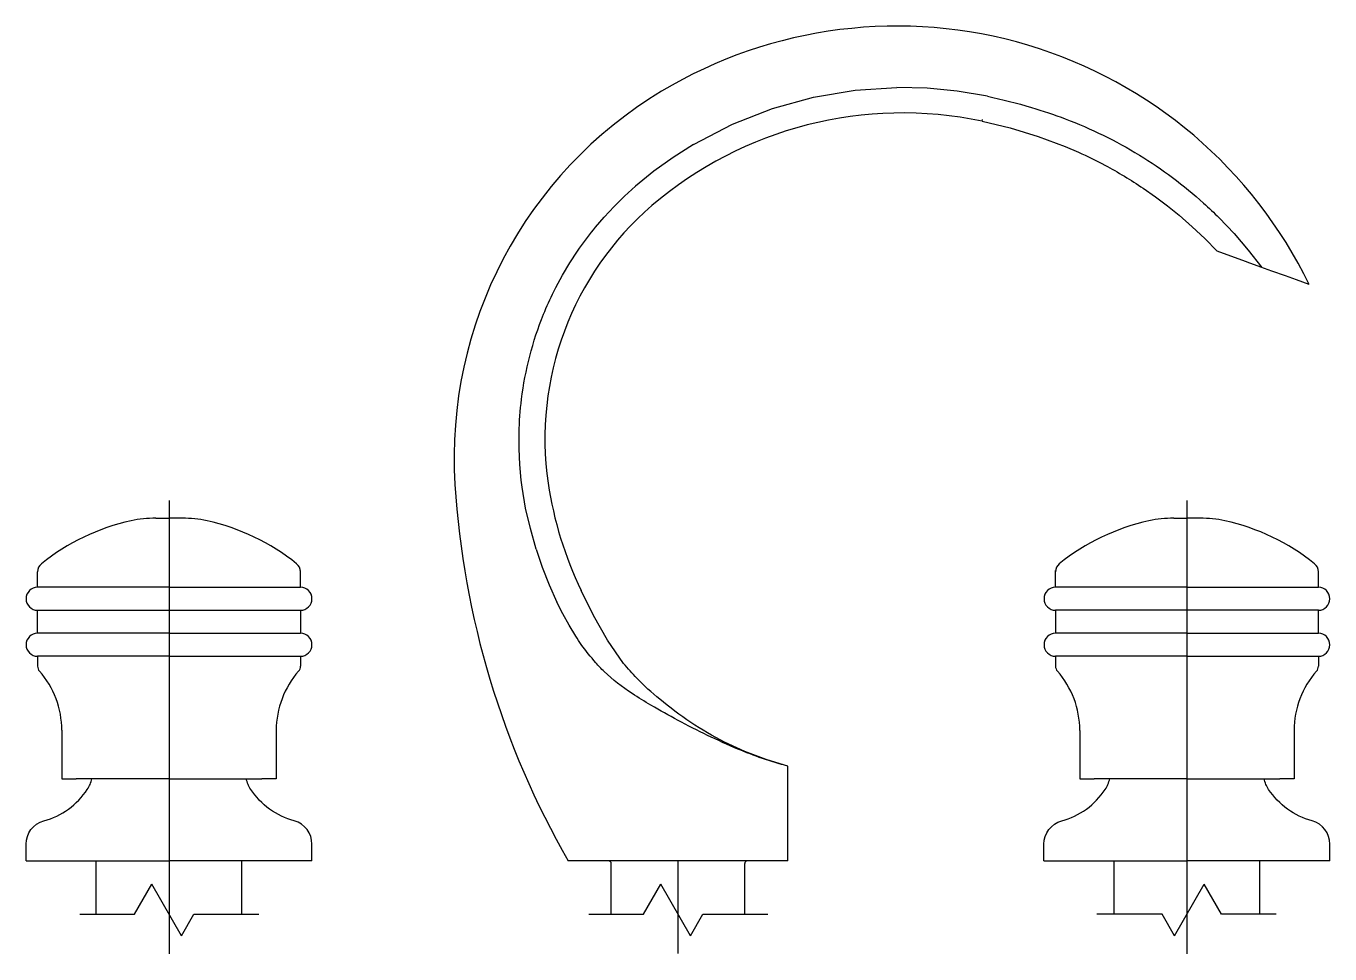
# Model space of a CAD drawing. Extents: x -673.641 to -673.385, y 0.495 to 0.676.
import ezdxf

# ---------------------------------------------------------------- set-up
doc = ezdxf.new("R2010")
doc.units = 0
doc.header["$LTSCALE"] = 0.2
doc.header["$MEASUREMENT"] = 0
doc.linetypes.add('AXES', pattern=[0.54, 0.3, -0.08, 0.08, -0.08])
doc.linetypes.add('CONTINU', pattern=[0])
doc.layers.get('0').update_dxf_attribs({"linetype": 'CONTINUOUS'})
doc.layers.add('DECA_EIXOS', color=5, linetype='AXES')

msp = doc.modelspace()

# ---------------------------------------------------------------- linework, layer by layer
at = {"linetype": 'CONTINU'}
for points in [[(-673.38953, 0.62574, 0.440346), (-673.51634, 0.66359)], [(-673.51634, 0.66359, 0.28052), (-673.55682, 0.58663)], [(-673.45254, 0.66259, -0.02108), (-673.44392, 0.66041, -0.018126), (-673.4373, 0.65817, -0.046207), (-673.42277, 0.65108, -0.047384), (-673.41019, 0.64168, -0.012676), (-673.40716, 0.6388), (-673.40424, 0.63572), (-673.40149, 0.6325), (-673.3988, 0.62911)], [(-673.45356, 0.6577, 0.233271), (-673.51824, 0.64119)], [(-673.45356, 0.6577), (-673.44805, 0.65639), (-673.44263, 0.65475), (-673.43732, 0.65278), (-673.43467, 0.65164, -0.016959), (-673.42951, 0.6491, -0.025498), (-673.42204, 0.6446), (-673.41963, 0.64291), (-673.41728, 0.64114), (-673.41499, 0.6393), (-673.41242, 0.63706), (-673.40994, 0.63473), (-673.40755, 0.6323)], [(-673.54383, 0.58745), (-673.54413, 0.59053), (-673.54427, 0.59362), (-673.54427, 0.59672, -0.025424), (-673.54379, 0.60331, -0.06517), (-673.53947, 0.61992, -0.018089), (-673.53745, 0.6244), (-673.53707, 0.62515), (-673.53576, 0.6276), (-673.53434, 0.62999), (-673.53281, 0.63231), (-673.53242, 0.63286, -0.016198), (-673.52928, 0.63699), (-673.52761, 0.63896), (-673.52565, 0.64105), (-673.52361, 0.64305), (-673.52149, 0.64498)], [(-673.51824, 0.64119, 0.257729), (-673.53856, 0.58686)], [(-673.55682, 0.58663, 0.115377), (-673.53464, 0.51293)], [(-673.53856, 0.58686, 0.076293), (-673.5321, 0.56587)], [(-673.61542, 0.57999, 0.061197), (-673.62027, 0.57952)], [(-673.60538, 0.57952, 0.061195), (-673.61023, 0.57999)], [(-673.41605, 0.57999, 0.061195), (-673.4209, 0.57952)], [(-673.40602, 0.57952, 0.061195), (-673.41086, 0.57999)], [(-673.62027, 0.57952, 0.114673), (-673.63783, 0.5711)], [(-673.58783, 0.5711, 0.114673), (-673.60538, 0.57952)], [(-673.4209, 0.57952, 0.114673), (-673.43846, 0.5711)], [(-673.38846, 0.5711, 0.114752), (-673.40602, 0.57952)], [(-673.63783, 0.5711, 0.227668), (-673.63858, 0.56954)], [(-673.58708, 0.56954, 0.227668), (-673.58783, 0.5711)], [(-673.43846, 0.5711, 0.227668), (-673.43921, 0.56954)], [(-673.38771, 0.56954, 0.227668), (-673.38846, 0.5711)], [(-673.63858, 0.56649, 1), (-673.63858, 0.56199)], [(-673.58708, 0.56199, 1), (-673.58708, 0.56649)], [(-673.49164, 0.53149), (-673.49588, 0.53276), (-673.50002, 0.53434), (-673.50403, 0.5362, -0.055646), (-673.51673, 0.54459, -0.026105), (-673.5212, 0.54869, -0.023547), (-673.5238, 0.5516), (-673.52696, 0.55612), (-673.52966, 0.56095), (-673.5321, 0.56587)], [(-673.4392, 0.56649, 1), (-673.4392, 0.56199)], [(-673.38771, 0.56199, 1), (-673.38771, 0.56649)], [(-673.51314, 0.54045, -0.009106), (-673.51843, 0.54341, -0.013253), (-673.52212, 0.54569, -0.045261), (-673.52761, 0.55002, -0.023499), (-673.52925, 0.55172, -0.011427), (-673.53212, 0.55529, -0.017511), (-673.53317, 0.55693), (-673.53448, 0.55911), (-673.53571, 0.56132), (-673.53685, 0.56357)], [(-673.63858, 0.55749, 1), (-673.63858, 0.55299)], [(-673.58708, 0.55299, 1), (-673.58708, 0.55749)], [(-673.4392, 0.55749, 1), (-673.4392, 0.55299)], [(-673.38771, 0.55299, 1), (-673.38771, 0.55749)], [(-673.63858, 0.55107, 0.182677), (-673.6382, 0.55008)], [(-673.63383, 0.5385, 0.182676), (-673.6382, 0.55008)], [(-673.58745, 0.55008, 0.182712), (-673.59183, 0.5385)], [(-673.58745, 0.55008, 0.182676), (-673.58708, 0.55107)], [(-673.4392, 0.55107, 0.182675), (-673.43883, 0.55008)], [(-673.43445, 0.53849, 0.182878), (-673.43883, 0.55008)], [(-673.38808, 0.55008, 0.182676), (-673.39246, 0.5385)], [(-673.38808, 0.55008, 0.182676), (-673.38771, 0.55107)], [(-673.49164, 0.53149, -0.035097), (-673.50144, 0.53484, -0.023118), (-673.51314, 0.54045)], [(-673.64083, 0.51293), (-673.64083, 0.51622, -0.337869), (-673.63736, 0.52076, 0.181355), (-673.62883, 0.52694, 0.093511), (-673.62796, 0.52899)], [(-673.58483, 0.51293), (-673.58483, 0.51622, 0.337869), (-673.58829, 0.52076, -0.181355), (-673.59683, 0.52694, -0.093511), (-673.59769, 0.52899)], [(-673.44146, 0.51293), (-673.44146, 0.51622, -0.337869), (-673.43799, 0.52076, 0.181355), (-673.42946, 0.52694, 0.093511), (-673.42859, 0.52899)], [(-673.38546, 0.51293), (-673.38546, 0.51622, 0.337869), (-673.38892, 0.52076, -0.181355), (-673.39746, 0.52694, -0.093511), (-673.39832, 0.52899)], [(-673.52622, 0.51243, 0.414216), (-673.52672, 0.51293)], [(-673.49957, 0.51293, 0.414216), (-673.50007, 0.51243)]]:
    msp.add_lwpolyline(points, format="xyb", dxfattribs=at)
for points in [[(-673.51009, 0.65317), (-673.50249, 0.65713), (-673.49463, 0.66022), (-673.48659, 0.66245), (-673.47844, 0.66381), (-673.47026, 0.66433)], [(-673.45254, 0.66259), (-673.45846, 0.66361), (-673.46437, 0.66418), (-673.47026, 0.66433)], [(-673.45356, 0.6577), (-673.4535, 0.65803)], [(-673.51009, 0.65317), (-673.51409, 0.65064), (-673.51789, 0.64791), (-673.52149, 0.64498)], [(-673.40199, 0.63027), (-673.40755, 0.6323)], [(-673.40113, 0.62996), (-673.40199, 0.63027)], [(-673.39681, 0.62839), (-673.40113, 0.62996)], [(-673.3988, 0.62911), (-673.40113, 0.62996)], [(-673.39417, 0.62743), (-673.39681, 0.62839)], [(-673.39199, 0.62664), (-673.39417, 0.62743)], [(-673.38953, 0.62574), (-673.39199, 0.62664)], [(-673.54366, 0.58611), (-673.54383, 0.58745)], [(-673.54095, 0.57397), (-673.54206, 0.57797), (-673.543, 0.58201), (-673.54366, 0.58611)], [(-673.61542, 0.57999), (-673.61283, 0.57999)], [(-673.61023, 0.57999), (-673.61283, 0.57999)], [(-673.41605, 0.57999), (-673.41346, 0.57999)], [(-673.41086, 0.57999), (-673.41346, 0.57999)], [(-673.54095, 0.57397), (-673.53976, 0.57044), (-673.53839, 0.56697), (-673.53685, 0.56357)], [(-673.63858, 0.56649), (-673.63858, 0.56954)], [(-673.58708, 0.56649), (-673.58708, 0.56976)], [(-673.4392, 0.56649), (-673.4392, 0.56976)], [(-673.38771, 0.56649), (-673.38771, 0.56954)], [(-673.61283, 0.56649), (-673.63858, 0.56649)], [(-673.61283, 0.56649), (-673.58708, 0.56649)], [(-673.41346, 0.56649), (-673.4392, 0.56649)], [(-673.41346, 0.56649), (-673.38771, 0.56649)], [(-673.63858, 0.55749), (-673.63858, 0.56199)], [(-673.63858, 0.56199), (-673.61283, 0.56199)], [(-673.61283, 0.56199), (-673.58708, 0.56199)], [(-673.58708, 0.56199), (-673.58708, 0.55749)], [(-673.41346, 0.56199), (-673.4392, 0.56199)], [(-673.4392, 0.56199), (-673.4392, 0.55749)], [(-673.38771, 0.56199), (-673.41346, 0.56199)], [(-673.38771, 0.55749), (-673.38771, 0.56199)], [(-673.61283, 0.55749), (-673.63858, 0.55749)], [(-673.61283, 0.55749), (-673.58708, 0.55749)], [(-673.41346, 0.55749), (-673.4392, 0.55749)], [(-673.41346, 0.55749), (-673.38771, 0.55749)], [(-673.61283, 0.55299), (-673.63858, 0.55299)], [(-673.63858, 0.55299), (-673.63858, 0.55107)], [(-673.61283, 0.55299), (-673.58708, 0.55299)], [(-673.58708, 0.55299), (-673.58708, 0.55107)], [(-673.41346, 0.55299), (-673.4392, 0.55299)], [(-673.4392, 0.55299), (-673.4392, 0.55107)], [(-673.41346, 0.55299), (-673.38771, 0.55299)], [(-673.38771, 0.55299), (-673.38771, 0.55107)], [(-673.63383, 0.5385), (-673.63383, 0.52899)], [(-673.59183, 0.5385), (-673.59183, 0.52899)], [(-673.43445, 0.53849), (-673.43445, 0.52899)], [(-673.39246, 0.5385), (-673.39246, 0.52899)], [(-673.49164, 0.51293), (-673.49164, 0.53149)], [(-673.63383, 0.52899), (-673.63103, 0.52899)], [(-673.63383, 0.52899), (-673.63126, 0.52899)], [(-673.61283, 0.52899), (-673.63103, 0.52899)], [(-673.61283, 0.52899), (-673.59463, 0.52899)], [(-673.59183, 0.52899), (-673.59463, 0.52899)], [(-673.59183, 0.52899), (-673.59439, 0.52899)], [(-673.43445, 0.52899), (-673.43165, 0.52899)], [(-673.43445, 0.52899), (-673.43189, 0.52899)], [(-673.41346, 0.52899), (-673.43165, 0.52899)], [(-673.41346, 0.52899), (-673.39526, 0.52899)], [(-673.39246, 0.52899), (-673.39526, 0.52899)], [(-673.39246, 0.52899), (-673.39502, 0.52899)], [(-673.64083, 0.51293), (-673.61283, 0.51293)], [(-673.62708, 0.50249), (-673.62708, 0.51293)], [(-673.58483, 0.51293), (-673.61283, 0.51293)], [(-673.59858, 0.50249), (-673.59858, 0.51293)], [(-673.49164, 0.51293), (-673.53464, 0.51293)], [(-673.52622, 0.50249), (-673.52622, 0.51243)], [(-673.50007, 0.50249), (-673.50007, 0.51243)], [(-673.44146, 0.51293), (-673.41346, 0.51293)], [(-673.42771, 0.50249), (-673.42771, 0.51293)], [(-673.38546, 0.51293), (-673.41346, 0.51293)], [(-673.39921, 0.50249), (-673.39921, 0.51293)]]:
    msp.add_lwpolyline(points, dxfattribs=at)
at = {"layer": 'DECA_EIXOS'}
for points in [[(-673.61283, 0.58349), (-673.61283, 0.49474)], [(-673.41346, 0.58349), (-673.41346, 0.49474)], [(-673.51314, 0.49482), (-673.51314, 0.51293)], [(-673.61961, 0.50249), (-673.61622, 0.50836)], [(-673.6104, 0.49829), (-673.61622, 0.50836)], [(-673.51992, 0.50249), (-673.51653, 0.50836)], [(-673.51072, 0.49829), (-673.51653, 0.50836)], [(-673.41588, 0.49829), (-673.41006, 0.50836)], [(-673.40667, 0.50249), (-673.41006, 0.50836)], [(-673.6303, 0.50249), (-673.61961, 0.50249)], [(-673.6104, 0.49829), (-673.60798, 0.50249)], [(-673.60798, 0.50249), (-673.59521, 0.50249)], [(-673.53062, 0.50249), (-673.51992, 0.50249)], [(-673.51072, 0.49829), (-673.5083, 0.50249)], [(-673.5083, 0.50249), (-673.49552, 0.50249)], [(-673.4183, 0.50249), (-673.43108, 0.50249)], [(-673.41588, 0.49829), (-673.4183, 0.50249)], [(-673.39598, 0.50249), (-673.40667, 0.50249)]]:
    msp.add_lwpolyline(points, dxfattribs=at)

doc.saveas('drawing.dxf')
